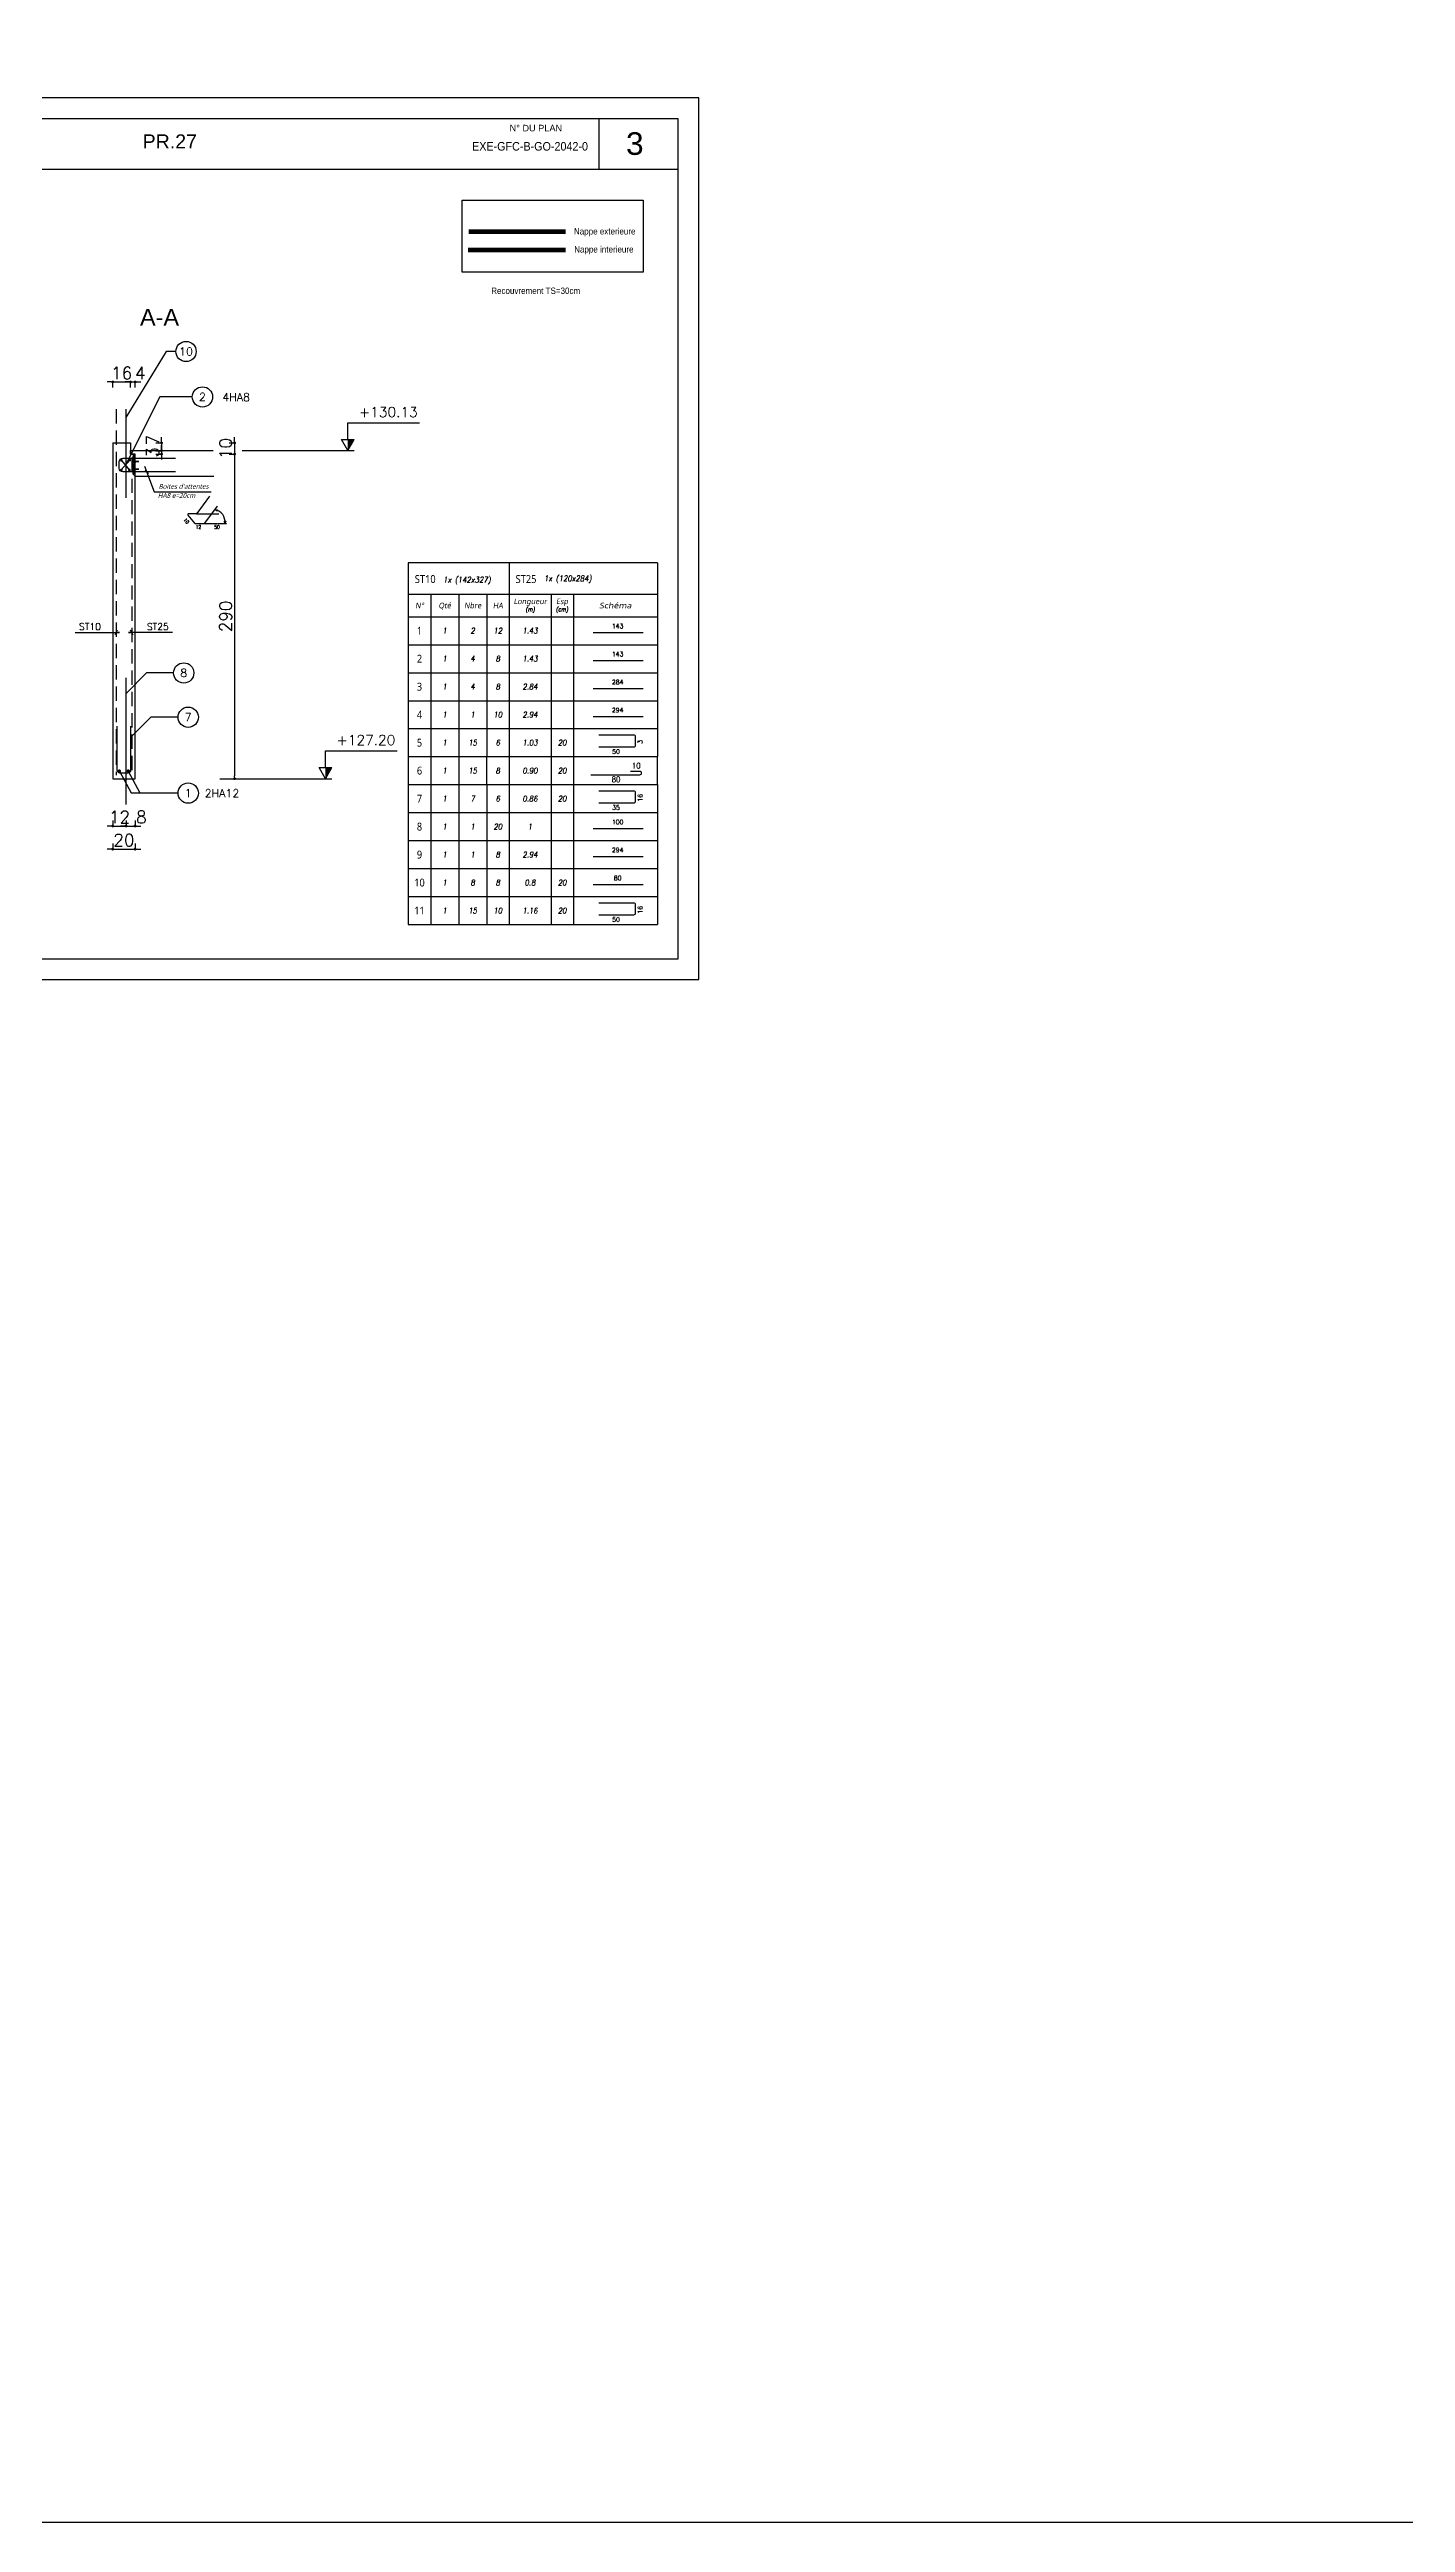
# Model space of a CAD drawing. Header units: millimetres. Extents: x -21776 to 63757, y -7870 to 8483.
# Drawn here: x 12150 to 13361, y -6687 to -4478 of the extents above; entities that cross this region are included whole.
import ezdxf
from ezdxf.enums import TextEntityAlignment as Align

# ---------------------------------------------------------------- set-up
doc = ezdxf.new("R2010")
doc.units = ezdxf.units.MM
doc.header["$PDMODE"] = 34
for name, pattern in [('CACHE', [9.525, 6.35, -3.175]), ('CACHEX2', [19.05, 12.7, -6.35]), ('HIDDEN2', [0.1875, 0.125, -0.0625])]:
    doc.linetypes.add(name, pattern=pattern)
for name, color, linetype in [('COTATION', 1, 'Continuous'), ('GO-CARTOUCHE', 7, 'Continuous'), ('GO-COTATION', 1, 'Continuous'), ('GO-FER-HA', 140, 'Continuous'), ('GO-TEXTE', 9, 'Continuous'), ('GO-TEXTE-ACIER', 3, 'Continuous'), ('GO-TEXTE-FER', 3, 'Continuous'), ('K_ENT_M_Building_PR.28', 7, 'Continuous'), ('préfa v', 2, 'Continuous'), ('STR_ACIER_BAS', 6, 'Continuous'), ('STR_TS', 22, 'Continuous'), ('STR_TXT', 102, 'Continuous'), ('STR_VOI-POT', 6, 'Continuous'), ('TEXTE-ACIER', 3, 'Continuous')]:
    doc.layers.add(name, color=color, linetype=linetype)
doc.styles.add('FIN', font='romans.shx')
doc.styles.add('GrDimensions', font='simplex.shx')
doc.styles.add('Lucida', font='')
doc.styles.get("Standard").update_dxf_attribs({"font": 'romans.shx'})
doc.styles.add('Tableau', font='romans.shx', dxfattribs={"width": 0.9, "oblique": 10})
doc.styles.add('Tableau2', font='trebuc.TTF', dxfattribs={"width": 0.9, "oblique": 10})
doc.styles.add('TEXTE', font='romans.shx')
doc.styles.add('TEXTEBA', font='ARIAL.TTF')
doc.styles.get('Lucida').set_extended_font_data('Lucida Sans', italic=True)
doc.dimstyles.new('COUPE-20', dxfattribs={"dimscale": 0.5, "dimtxt": 22, "dimasz": 5, "dimexe": 0.05, "dimexo": 0, "dimgap": 5, "dimtad": 1, "dimdsep": 46, "dimtxsty": 'Standard', "dimblk1": 'DOT', "dimblk2": 'DOT', "dimsah": 1, "dimcen": 0, "dimdle": 150, "dimclrd": 1, "dimclre": 1, "dimclrt": 7, "dimadec": 0, "dimazin": 0, "dimtfac": 1, "dimtix": 1, "dimtmove": 2, "dimatfit": 3, "dimldrblk": 'DOT', "dimfxl": 0, "dimtvp": 1, "dimtolj": 1, "dimtzin": 0, "dimarcsym": 0})

# ---------------------------------------------------------------- blocks, each defined once
blk = doc.blocks.new('_DOT')
at = {"color": 0, "linetype": 'ByBlock'}
blk.add_line((-0.5, 0), (-1, 0), dxfattribs=at)
at = {"color": 0, "linetype": 'ByBlock', "const_width": 0.5}
blk.add_lwpolyline([(-0.25, 0, 1), (0.25, 0, 1)], format="xyb", close=True, dxfattribs=at)
blk = doc.blocks.new('*D1522')
at = {"layer": 'DEFPOINTS', "color": 0}
for p in [(12206.2, -5129.7), (12226.2, -5129.7), (12226.2, -5192.6)]:
    blk.add_point(p, dxfattribs=at)
at = {"layer": 'STR_VOI-POT', "color": 1, "lineweight": -2}
for p, q in [((12206.2, -5187.6), (12206.2, -5192.6)), ((12226.2, -5187.6), (12226.2, -5192.6)), ((12203.7, -5192.6), (12201.2, -5192.6)), ((12206.2, -5192.6), (12226.2, -5192.6)), ((12228.7, -5192.6), (12231.2, -5192.6))]:
    blk.add_line(p, q, dxfattribs=at)
at = {"layer": 'STR_VOI-POT', "color": 1, "lineweight": -2, "xscale": 2.5, "yscale": 2.5, "zscale": 2.5}
blk.add_blockref('_DOT', (12206.2, -5192.6), dxfattribs=at)
at = {"layer": 'STR_VOI-POT', "color": 1, "lineweight": -2, "xscale": 2.5, "yscale": 2.5, "zscale": 2.5, "rotation": 180}
blk.add_blockref('_DOT', (12226.2, -5192.6), dxfattribs=at)
at = {"layer": 'STR_VOI-POT', "color": 7, "insert": (12216.2, -5184.6), "char_height": 11, "attachment_point": 5}
blk.add_mtext('\\A1;20', dxfattribs=at)
blk = doc.blocks.new('*D1523')
at = {"layer": 'DEFPOINTS', "color": 0}
for p in [(12222.2, -4775.3), (12206.2, -4829.7), (12222.2, -4829.7)]:
    blk.add_point(p, dxfattribs=at)
at = {"layer": 'STR_VOI-POT', "color": 1, "lineweight": -2}
for p, q in [((12203.7, -4775.3), (12201.2, -4775.3)), ((12206.2, -4780.3), (12206.2, -4775.3)), ((12206.2, -4775.3), (12222.2, -4775.3)), ((12222.2, -4780.3), (12222.2, -4775.3)), ((12224.7, -4775.3), (12227.2, -4775.3))]:
    blk.add_line(p, q, dxfattribs=at)
at = {"layer": 'STR_VOI-POT', "color": 1, "lineweight": -2, "xscale": 2.5, "yscale": 2.5, "zscale": 2.5}
blk.add_blockref('_DOT', (12206.2, -4775.3), dxfattribs=at)
at = {"layer": 'STR_VOI-POT', "color": 1, "lineweight": -2, "xscale": 2.5, "yscale": 2.5, "zscale": 2.5, "rotation": 180}
blk.add_blockref('_DOT', (12222.2, -4775.3), dxfattribs=at)
at = {"layer": 'STR_VOI-POT', "color": 7, "insert": (12214.2, -4767.3), "char_height": 11, "attachment_point": 5}
blk.add_mtext('\\A1;16', dxfattribs=at)
blk = doc.blocks.new('*D1524')
at = {"layer": 'DEFPOINTS', "color": 0}
for p in [(12222.2, -4829.7), (12226.2, -4839.7), (12315.1, -4839.7)]:
    blk.add_point(p, dxfattribs=at)
at = {"layer": 'STR_VOI-POT', "color": 1, "lineweight": -2}
for p, q in [((12310.1, -4829.7), (12315.2, -4829.7)), ((12315.1, -4827.2), (12315.1, -4824.7)), ((12315.1, -4829.7), (12315.1, -4839.7)), ((12310.1, -4839.7), (12315.2, -4839.7)), ((12315.1, -4842.2), (12315.1, -4844.7))]:
    blk.add_line(p, q, dxfattribs=at)
at = {"layer": 'STR_VOI-POT', "color": 1, "lineweight": -2, "xscale": 2.5, "yscale": 2.5, "zscale": 2.5}
for p, rotation in [((12315.1, -4829.7), 270), ((12315.1, -4839.7), 90)]:
    blk.add_blockref('_DOT', p, dxfattribs=dict(at, rotation=rotation))
at = {"layer": 'STR_VOI-POT', "color": 7, "insert": (12307.1, -4834.7), "char_height": 11, "attachment_point": 5, "rotation": 90}
blk.add_mtext('\\A1;10', dxfattribs=at)
blk = doc.blocks.new('*D1525')
at = {"layer": 'DEFPOINTS', "color": 0}
for p in [(12226.2, -4775.3), (12222.2, -4829.7), (12226.2, -4839.7)]:
    blk.add_point(p, dxfattribs=at)
at = {"layer": 'STR_VOI-POT', "color": 1, "lineweight": -2}
for p, q in [((12219.7, -4775.3), (12217.2, -4775.3)), ((12222.2, -4780.3), (12222.2, -4775.3)), ((12222.2, -4775.3), (12226.2, -4775.3)), ((12226.2, -4780.3), (12226.2, -4775.3)), ((12228.7, -4775.3), (12231.2, -4775.3))]:
    blk.add_line(p, q, dxfattribs=at)
at = {"layer": 'STR_VOI-POT', "color": 1, "lineweight": -2, "xscale": 2.5, "yscale": 2.5, "zscale": 2.5}
blk.add_blockref('_DOT', (12222.2, -4775.3), dxfattribs=at)
at = {"layer": 'STR_VOI-POT', "color": 1, "lineweight": -2, "xscale": 2.5, "yscale": 2.5, "zscale": 2.5, "rotation": 180}
blk.add_blockref('_DOT', (12226.2, -4775.3), dxfattribs=at)
at = {"layer": 'STR_VOI-POT', "color": 7, "insert": (12230.8, -4767.3), "char_height": 11, "attachment_point": 5}
blk.add_mtext('\\A1;4', dxfattribs=at)
blk = doc.blocks.new('*D1526')
at = {"layer": 'DEFPOINTS', "color": 0}
for p in [(12206.2, -5129.7), (12218.2, -5152.7), (12218.2, -5172)]:
    blk.add_point(p, dxfattribs=at)
at = {"layer": 'STR_VOI-POT', "color": 1, "lineweight": -2}
for p, q in [((12206.2, -5167), (12206.2, -5172.1)), ((12218.2, -5167), (12218.2, -5172.1)), ((12203.7, -5172), (12201.2, -5172)), ((12206.2, -5172), (12218.2, -5172)), ((12220.7, -5172), (12223.2, -5172))]:
    blk.add_line(p, q, dxfattribs=at)
at = {"layer": 'STR_VOI-POT', "color": 1, "lineweight": -2, "xscale": 2.5, "yscale": 2.5, "zscale": 2.5}
blk.add_blockref('_DOT', (12206.2, -5172), dxfattribs=at)
at = {"layer": 'STR_VOI-POT', "color": 1, "lineweight": -2, "xscale": 2.5, "yscale": 2.5, "zscale": 2.5, "rotation": 180}
blk.add_blockref('_DOT', (12218.2, -5172), dxfattribs=at)
at = {"layer": 'STR_VOI-POT', "color": 7, "insert": (12212.2, -5164), "char_height": 11, "attachment_point": 5}
blk.add_mtext('\\A1;12', dxfattribs=at)
blk = doc.blocks.new('*D1527')
at = {"layer": 'DEFPOINTS', "color": 0}
for p in [(12226.2, -5129.7), (12218.2, -5152.7), (12226.2, -5172)]:
    blk.add_point(p, dxfattribs=at)
at = {"layer": 'STR_VOI-POT', "color": 1, "lineweight": -2}
for p, q in [((12218.2, -5167), (12218.2, -5172.1)), ((12226.2, -5167), (12226.2, -5172.1)), ((12215.7, -5172), (12213.2, -5172)), ((12218.2, -5172), (12226.2, -5172)), ((12228.7, -5172), (12231.2, -5172))]:
    blk.add_line(p, q, dxfattribs=at)
at = {"layer": 'STR_VOI-POT', "color": 1, "lineweight": -2, "xscale": 2.5, "yscale": 2.5, "zscale": 2.5}
blk.add_blockref('_DOT', (12218.2, -5172), dxfattribs=at)
at = {"layer": 'STR_VOI-POT', "color": 1, "lineweight": -2, "xscale": 2.5, "yscale": 2.5, "zscale": 2.5, "rotation": 180}
blk.add_blockref('_DOT', (12226.2, -5172), dxfattribs=at)
at = {"layer": 'STR_VOI-POT', "color": 7, "insert": (12231.8, -5164), "char_height": 11, "attachment_point": 5}
blk.add_mtext('\\A1;8', dxfattribs=at)
blk = doc.blocks.new('*D1531')
at = {"layer": 'DEFPOINTS', "color": 0}
for p in [(12226.2, -4839.7), (12226.2, -5129.7), (12315.1, -5129.7)]:
    blk.add_point(p, dxfattribs=at)
at = {"layer": 'STR_VOI-POT', "color": 1, "lineweight": -2}
for p, q in [((12310.1, -4839.7), (12315.2, -4839.7)), ((12315.1, -4842.2), (12315.1, -5127.2)), ((12310.1, -5129.7), (12315.2, -5129.7))]:
    blk.add_line(p, q, dxfattribs=at)
at = {"layer": 'STR_VOI-POT', "color": 1, "lineweight": -2, "xscale": 2.5, "yscale": 2.5, "zscale": 2.5}
for p, rotation in [((12315.1, -4839.7), 90), ((12315.1, -5129.7), 270)]:
    blk.add_blockref('_DOT', p, dxfattribs=dict(at, rotation=rotation))
at = {"layer": 'STR_VOI-POT', "color": 7, "insert": (12307.1, -4984.7), "char_height": 11, "attachment_point": 5, "rotation": 90}
blk.add_mtext('\\A1;290', dxfattribs=at)
blk = doc.blocks.new('staboxdetail')
at = {"layer": 'GO-TEXTE-FER'}
blk.add_lwpolyline([(-8.6, 15.6), (-19.8, 0.3, -0.238859), (-20.4, 0), (-27.2, 0, 0.630281), (-27.8, -1.3), (-22, -8.5, 0.226783), (-21.3, -8.8), (-13.3, -8.8, 0.238859), (-12.7, -8.5), (-1.5, 6.8)], format="xyb", dxfattribs=at)
at = {"layer": 'GO-TEXTE-FER', "color": 1, "flags": 128}
for points in [[(-3.6, 3.7), (-1.3, 3.6), (-1.7, 2.3), (-3.6, 3.7)], [(5.3, -8.9), (4.8, -6.6), (6.2, -6.6), (5.3, -8.9)]]:
    blk.add_lwpolyline(points, dxfattribs=at)
at = {"layer": 'GO-TEXTE-FER', "color": 1}
blk.add_arc((-6, -7.4), 11.4, 352.851, 78.092, dxfattribs=at)
at = {"layer": 'TEXTE-ACIER', "color": 1, "linetype": 'HIDDEN2', "ltscale": 0.025}
for p, q in [((-20, 0), (0, 0)), ((-12.9, -8.8), (7.1, -8.8))]:
    blk.add_line(p, q, dxfattribs=at)
at = {"layer": 'GO-TEXTE-FER', "color": 1, "style": 'TEXTE', "width": 0.9}
blk.add_text('10', height=3.15, rotation=309.8185, dxfattribs=at).set_placement((-31.9, -5.6))
for s, p in [('12', (-20.8, -13.5)), ('50', (-4.2, -13.5))]:
    blk.add_text(s, height=3.15, dxfattribs=at).set_placement(p)
blk = doc.blocks.new('Désignation')
at = {"layer": 'GO-TEXTE-FER'}
for p, q in [((0, 0.8), (8.9, 0.8)), ((0, 0.8), (0, 0)), ((0, 0), (8.9, 0)), ((0.8, 0.8), (0.8, 0)), ((1.8, 0.8), (1.8, 0)), ((2.8, 0.8), (2.8, 0)), ((3.6, 0.8), (3.6, 0)), ((5.1, 0.8), (5.1, 0)), ((5.9, 0.8), (5.9, 0)), ((8.9, 0.8), (8.9, 0))]:
    blk.add_line(p, q, dxfattribs=at)
at = {"layer": 'GO-TEXTE-FER', "style": 'Tableau2', "oblique": 10}
for s, p in [('N°', (0.4, 0.4)), ('Qté', (1.3, 0.4)), ('Nbre', (2.3, 0.4)), ('HA', (3.2, 0.4)), ('Longueur', (4.356, 0.55)), ('Esp', (5.494, 0.55))]:
    blk.add_text(s, height=0.2, dxfattribs=at).set_placement(p, align=Align.MIDDLE_CENTER)
at = {"layer": 'GO-TEXTE-FER', "color": 7, "style": 'Tableau', "oblique": 10, "width": 0.9}
for s, p in [('(m)', (4.356, 0.265)), ('(cm)', (5.494, 0.265))]:
    blk.add_text(s, height=0.15, dxfattribs=at).set_placement(p, align=Align.MIDDLE_CENTER)
at = {"layer": 'GO-TEXTE-FER', "style": 'Tableau2', "oblique": 10, "width": 1.2}
blk.add_text('Schéma', height=0.2, dxfattribs=at).set_placement((7.4, 0.4), align=Align.MIDDLE_CENTER)
blk = doc.blocks.new('Barre libre')
at = {"layer": 'GO-TEXTE-FER'}
for p, q in [((0, 0), (0, -1)), ((0, 0), (8.9, 0)), ((0.8, 0), (0.8, -1)), ((1.8, 0), (1.8, -1)), ((2.8, 0), (2.8, -1)), ((3.6, 0), (3.6, -1)), ((5.1, 0), (5.1, -1)), ((5.9, 0), (5.9, -1)), ((8.9, 0), (8.9, -1)), ((0, -1), (8.9, -1))]:
    blk.add_line(p, q, dxfattribs=at)
at = {"layer": 'GO-TEXTE-FER', "color": 1}
blk.add_line((6.603, -0.563), (8.394, -0.563), dxfattribs=at)
at = {"layer": 'GO-TEXTE-FER', "style": 'Tableau2', "width": 0.9}
blk.add_attdef('NUMERO', text='', height=0.28, dxfattribs=at).set_placement((0.4, -0.5), align=Align.MIDDLE_CENTER)
at = {"layer": 'GO-TEXTE-FER', "style": 'Tableau', "oblique": 10, "width": 0.9}
for tag, p in [('QUANTITE', (1.3, -0.5)), ('NOMBRE', (2.3, -0.5)), ('NUANCE', (3.2, -0.5)), ('LONGUEUR', (4.35, -0.5)), ('ESPACEMENTS', (5.5, -0.5))]:
    blk.add_attdef(tag, text='', height=0.2, dxfattribs=at).set_placement(p, align=Align.MIDDLE_CENTER)
at = {"layer": 'GO-TEXTE-FER', "color": 1, "style": 'Tableau'}
blk.add_attdef('Longueur', text='', height=0.16, dxfattribs=at).set_placement((7.481, -0.336), align=Align.MIDDLE_CENTER)
blk = doc.blocks.new('U')
at = {"layer": 'GO-TEXTE-FER'}
for p, q in [((0, 0), (0, -1)), ((0, 0), (8.9, 0)), ((0.8, 0), (0.8, -1)), ((1.8, 0), (1.8, -1)), ((2.8, 0), (2.8, -1)), ((3.6, 0), (3.6, -1)), ((5.1, 0), (5.1, -1)), ((5.9, 0), (5.9, -1)), ((8.9, 0), (8.9, -1)), ((0, -1), (8.9, -1))]:
    blk.add_line(p, q, dxfattribs=at)
at = {"layer": 'GO-TEXTE-FER', "color": 1}
blk.add_lwpolyline([(6.803, -0.65), (8.063, -0.65, 0.414214), (8.123, -0.59), (8.123, -0.29, 0.414214), (8.063, -0.23), (6.803, -0.23)], format="xyb", dxfattribs=at)
at = {"layer": 'GO-TEXTE-FER', "style": 'Tableau2', "width": 0.9}
blk.add_attdef('NUMERO', text='', height=0.28, dxfattribs=at).set_placement((0.4, -0.5), align=Align.MIDDLE_CENTER)
at = {"layer": 'GO-TEXTE-FER', "style": 'Tableau', "oblique": 10, "width": 0.9}
for tag, p in [('QUANTITE', (1.3, -0.5)), ('NOMBRE', (2.3, -0.5)), ('NUANCE', (3.2, -0.5)), ('LONGUEUR', (4.35, -0.5)), ('ESPACEMENTS', (5.5, -0.5))]:
    blk.add_attdef(tag, text='', height=0.2, dxfattribs=at).set_placement(p, align=Align.MIDDLE_CENTER)
at = {"layer": 'GO-TEXTE-FER', "color": 1, "style": 'Tableau'}
blk.add_attdef('Longueur', text='', height=0.16, dxfattribs=at).set_placement((7.422, -0.819), align=Align.MIDDLE_CENTER)
blk.add_attdef('Largeur', text='', height=0.16, rotation=90, dxfattribs=at).set_placement((8.284, -0.472), align=Align.MIDDLE_CENTER)
blk = doc.blocks.new('Spécial')
at = {"layer": 'GO-TEXTE-FER'}
for p, q in [((0, 0), (0, -1)), ((0, 0), (8.9, 0)), ((0.8, 0), (0.8, -1)), ((1.8, 0), (1.8, -1)), ((2.8, 0), (2.8, -1)), ((3.6, 0), (3.6, -1)), ((5.1, 0), (5.1, -1)), ((5.9, 0), (5.9, -1)), ((8.9, 0), (8.9, -1)), ((0, -1), (8.9, -1))]:
    blk.add_line(p, q, dxfattribs=at)
at = {"layer": 'GO-TEXTE-FER', "style": 'Tableau2', "width": 0.9}
blk.add_attdef('NUMERO', text='', height=0.28, dxfattribs=at).set_placement((0.4, -0.5), align=Align.MIDDLE_CENTER)
at = {"layer": 'GO-TEXTE-FER', "style": 'Tableau', "oblique": 10, "width": 0.9}
for tag, p in [('QUANTITE', (1.3, -0.5)), ('NOMBRE', (2.3, -0.5)), ('NUANCE', (3.2, -0.5)), ('LONGUEUR', (4.35, -0.5)), ('ESPACEMENTS', (5.5, -0.5))]:
    blk.add_attdef(tag, text='', height=0.2, dxfattribs=at).set_placement(p, align=Align.MIDDLE_CENTER)
blk = doc.blocks.new('*D1536')
at = {"layer": 'COTATION', "color": 1, "lineweight": -2}
for p, q in [((12244.8, -4829.7), (12249.8, -4829.7)), ((12244.8, -4836.7), (12249.8, -4836.7)), ((12249.8, -4827.2), (12249.8, -4824.7)), ((12249.8, -4829.7), (12249.8, -4836.7)), ((12249.8, -4839.2), (12249.8, -4841.7))]:
    blk.add_line(p, q, dxfattribs=at)
at = {"layer": 'DEFPOINTS', "color": 0}
for p in [(12222.2, -4829.7), (12222.2, -4836.7), (12249.8, -4836.7)]:
    blk.add_point(p, dxfattribs=at)
at = {"layer": 'COTATION', "color": 1, "lineweight": -2, "xscale": 2.5, "yscale": 2.5, "zscale": 2.5}
for p, rotation in [((12249.8, -4829.7), 270), ((12249.8, -4836.7), 90)]:
    blk.add_blockref('_DOT', p, dxfattribs=dict(at, rotation=rotation))
at = {"layer": 'COTATION', "color": 7, "insert": (12241.8, -4827.4), "char_height": 11, "attachment_point": 5, "rotation": 90}
blk.add_mtext('\\A1;7', dxfattribs=at)
blk = doc.blocks.new('*D1537')
at = {"layer": 'COTATION', "color": 1, "lineweight": -2}
for p, q in [((12244.8, -4836.7), (12249.8, -4836.7)), ((12249.8, -4834.2), (12249.8, -4831.7)), ((12249.8, -4836.7), (12249.8, -4839.7)), ((12244.8, -4839.7), (12249.8, -4839.7)), ((12249.8, -4842.2), (12249.8, -4844.7))]:
    blk.add_line(p, q, dxfattribs=at)
at = {"layer": 'DEFPOINTS', "color": 0}
for p in [(12222.2, -4836.7), (12226.2, -4839.7), (12249.8, -4839.7)]:
    blk.add_point(p, dxfattribs=at)
at = {"layer": 'COTATION', "color": 1, "lineweight": -2, "xscale": 2.5, "yscale": 2.5, "zscale": 2.5}
for p, rotation in [((12249.8, -4836.7), 270), ((12249.8, -4839.7), 90)]:
    blk.add_blockref('_DOT', p, dxfattribs=dict(at, rotation=rotation))
at = {"layer": 'COTATION', "color": 7, "insert": (12241.8, -4838.2), "char_height": 11, "attachment_point": 5, "rotation": 90}
blk.add_mtext('\\A1;3', dxfattribs=at)
blk = doc.blocks.new('World Level Arrow 5_i')
at = {"color": 7, "linetype": 'Continuous', "lineweight": -3, "extrusion": (0, -1.22461e-16, -1)}
for p, q in [((0, 9.43), (0, -0.57)), ((-1, 0.57), (-1, -0.57)), ((0, 0), (-1, 0.57)), ((0, 0), (-1, -0.57))]:
    blk.add_line(p, q, dxfattribs=at)
blk.add_solid([(1, -0.57), (0, 0), (1, 0)], dxfattribs=at)

msp = doc.modelspace()

# ---------------------------------------------------------------- hatches: boundary and pattern name
at = {"layer": 'GO-FER-HA'}
h = msp.add_hatch(dxfattribs=at)
h.set_pattern_fill('ANSI31', color=9, scale=6.075, angle=-450, style=0)
h.set_pattern_definition([(135, (408120.9286, -59842.3196), (-0.536959212, -0.536959212), [])])
h.paths.add_polyline_path([(12226.19067, -4841.10882), (12224.16567, -4843.13382), (12224.16567, -4844.75966), (12226.19067, -4844.75966)])
h.paths.add_polyline_path([(12226.19067, -4844.75966), (12224.16567, -4844.75966), (12224.16567, -4847.91257), (12226.19067, -4847.7124)])
h.paths.add_polyline_path([(12226.19067, -4848.24643), (12224.16567, -4847.92956), (12224.16567, -4857.69197), (12226.19067, -4857.48231)])
h.paths.add_polyline_path([(12224.62805, -4857.77119), (12226.19067, -4859.33382), (12226.19067, -4857.91044)])

# ---------------------------------------------------------------- linework, layer by layer
msp.add_lwpolyline([(12518.44058, -4613.01413), (12679.98432, -4613.01413), (12679.98432, -4677.29951), (12518.44058, -4677.29951)], close=True)
at = {"layer": 'COTATION'}
for p, q in [((12221.44596, -4845.10783), (12213.88978, -4853.89942)), ((12214.03081, -4845.33327), (12221.10764, -4854.01214))]:
    msp.add_line(p, q, dxfattribs=at)
for points in [[(12277.27845, -4788.66641), (12248.1696, -4788.66641), (12217.66787, -4849.50363)], [(12172.76109, -4999.1197), (12212.19067, -4999.1197), (12209.19067, -4999.1197), (12210.31199, -4996.99838), (12208.06935, -5001.24102)], [(12259.62026, -4999.1197), (12220.19067, -4999.1197), (12223.19067, -4999.1197), (12222.06935, -4996.99838), (12224.31199, -5001.24102)], [(12212.13213, -5122.82133), (12222.57622, -5142.37331), (12256.59331, -5142.37331)], [(12220.08184, -5122.82133), (12230.52593, -5142.37331), (12264.54303, -5142.37331)]]:
    msp.add_lwpolyline(points, dxfattribs=at)
at = {"layer": 'GO-CARTOUCHE', "color": 2, "ltscale": 3}
msp.add_line((12235.08344, -4854.21884), (12238.11856, -4856.96096), dxfattribs=at)
at = {"layer": 'GO-CARTOUCHE', "color": 3}
for p, q in [((12470.26884, -4936.81128), (12470.26884, -4964.98629)), ((12560.32066, -4936.81128), (12560.32066, -4964.98629)), ((12560.32066, -4936.81128), (12560.32066, -4964.98629)), ((12692.76884, -4936.81128), (12692.76884, -4964.98629))]:
    msp.add_line(p, q, dxfattribs=at)
at = {"layer": 'GO-CARTOUCHE', "linetype": 'Continuous'}
for points in [[(12729.8676, -5309.04286), (12729.8676, -4521.54286), (11616.23124, -4521.54286), (11616.23124, -5309.04286)], [(12711.30885, -5290.48411), (12711.30885, -4540.10161), (11634.78999, -4540.10161), (11634.78999, -5290.48411)]]:
    msp.add_lwpolyline(points, close=True, dxfattribs=at)
at = {"layer": 'GO-CARTOUCHE', "color": 2, "ltscale": 3}
msp.add_lwpolyline([(12234.6357, -4850.38336), (12243.30805, -4873.35846), (12294.13251, -4873.35846)], dxfattribs=at)
at = {"layer": 'GO-CARTOUCHE', "color": 3}
for points in [[(12560.32066, -4936.81128), (12470.26884, -4936.81128)], [(12692.76884, -4936.81128), (12560.32066, -4936.81128)]]:
    msp.add_lwpolyline(points, dxfattribs=at)
at = {"layer": 'GO-COTATION'}
for points in [[(12262.65722, -4748.07902), (12253.94842, -4748.07902), (12217.91792, -4807.06131)], [(12260.5861, -5035.23767), (12236.38988, -5035.23767), (12218.19067, -5053.43688)], [(12264.5861, -5074.79829), (12240.38988, -5074.79829), (12222.19067, -5092.9975)]]:
    msp.add_lwpolyline(points, dxfattribs=at)
msp.add_lwpolyline([(12633.39446, -5126.14052), (12677.20554, -5126.14052, 0.4142135624), (12678.70554, -5124.64052), (12678.70554, -5124.64052, 0.4142135624), (12677.20554, -5123.14052), (12668.70554, -5123.14052)], format="xyb", dxfattribs=at)
at = {"layer": 'GO-FER-HA', "color": 1}
msp.add_line((12226.19067, -4854.14603), (12226.19067, -4843.47702), dxfattribs=at)
msp.add_lwpolyline([(12262.19868, -4855.5899), (12226.76118, -4855.5899), (12215.12323, -4855.5899, -0.4142135624), (12212.08573, -4852.5524), (12212.08573, -4846.4774, -0.4142135624), (12215.12323, -4843.4399), (12262.19868, -4843.4399)], format="xyb", dxfattribs=at)
at = {"layer": 'GO-FER-HA', "color": 6, "linetype": 'Continuous', "const_width": 1.2}
for points in [[(12213.88978, -4853.29942, 1), (12213.88978, -4854.49942, 1)], [(12214.03081, -4844.73327, 1), (12214.03081, -4845.93327, 1)], [(12221.10764, -4853.41214, 1), (12221.10764, -4854.61214, 1)], [(12221.44596, -4844.50783, 1), (12221.44596, -4845.70783, 1)]]:
    msp.add_lwpolyline(points, format="xyb", close=True, dxfattribs=at)
at = {"layer": 'GO-FER-HA', "color": 1}
msp.add_lwpolyline([(12226.19067, -4854.09131), (12223.96832, -4853.89327), (12229.65822, -4853.30416), (12226.19067, -4853.30416), (12226.19067, -4847.12618), (12224.09913, -4846.7989), (12229.39662, -4846.27525), (12226.19067, -4846.27525)], dxfattribs=at)
msp.add_lwpolyline([(12224.16567, -4857.30882), (12226.19067, -4859.33382), (12226.19067, -4839.98857), (12224.16567, -4842.01357)], close=True, dxfattribs=at)
at = {"layer": 'GO-TEXTE', "color": 7}
for points in [[(12640.56473, -4540.10161), (12640.56473, -4585.54823)], [(12711.30885, -4585.54823), (11634.78999, -4585.54823)]]:
    msp.add_lwpolyline(points, dxfattribs=at)
at = {"layer": 'GO-TEXTE-ACIER'}
for centre in [(12271.71398, -4748.07902), (12286.33521, -4788.66641), (12269.64286, -5035.23767), (12273.64286, -5074.79829), (12273.64286, -5142.52462)]:
    msp.add_circle(centre, 9.05676, dxfattribs=at)
at = {"layer": 'K_ENT_M_Building_PR.28', "color": 120, "linetype": 'Continuous', "lineweight": -3}
for p, q in [((12416.19606, -4826.66119), (12416.19606, -4811.66119)), ((12416.19606, -4811.66119), (12421.19606, -4811.66119)), ((12416.19606, -4826.66119), (12416.19606, -4811.66119)), ((12416.19606, -4811.66119), (12421.19606, -4811.66119)), ((12421.19606, -4811.66119), (12480.19606, -4811.66119)), ((12421.19606, -4811.66119), (12480.19606, -4811.66119)), ((12396.19348, -5119.66219), (12396.19348, -5104.66219)), ((12396.19348, -5104.66219), (12401.19348, -5104.66219)), ((12396.19348, -5119.66219), (12396.19348, -5104.66219)), ((12396.19348, -5104.66219), (12401.19348, -5104.66219)), ((12401.19348, -5104.66219), (12460.19348, -5104.66219)), ((12401.19348, -5104.66219), (12460.19348, -5104.66219))]:
    msp.add_line(p, q, dxfattribs=at)
at = {"layer": 'préfa v'}
for points in [[(12206.19067, -4829.66119), (12206.19067, -5129.66219), (12226.19067, -5129.66219), (12226.19067, -4839.66119)], [(12206.19067, -4829.66119), (12222.19067, -4829.66119), (12222.19067, -4839.66119), (12226.19067, -4839.66119)], [(12296.67548, -4859.66119), (12226.19067, -4859.66119), (12226.19067, -4839.66119), (12222.19067, -4839.66119), (12222.19067, -4836.66119), (12296.08037, -4836.66119)]]:
    msp.add_lwpolyline(points, dxfattribs=at)
at = {"layer": 'STR_TS', "linetype": 'CACHE', "ltscale": 2, "const_width": 4}
msp.add_lwpolyline([(12610.79439, -4641.00853), (12524.2365, -4641.00853)], dxfattribs=at)
at = {"layer": 'STR_TS', "const_width": 4}
msp.add_lwpolyline([(12610.79439, -4657.46349), (12523.67503, -4657.46349)], dxfattribs=at)
at = {"layer": 'STR_VOI-POT'}
msp.add_lwpolyline([(-14626.05801, -2360.94219), (63756.79188, -2360.94219), (63756.79188, -6687.41341), (-14626.05801, -6687.41341)], close=True, dxfattribs=at)
at = {"layer": 'STR_VOI-POT', "color": 1, "linetype": 'CACHEX2'}
for points in [[(12209.19067, -4799.66119), (12209.19067, -5126.66219)], [(12223.19067, -4842.66119), (12223.19067, -5126.66219)]]:
    msp.add_lwpolyline(points, dxfattribs=at)
at = {"layer": 'STR_VOI-POT'}
for points in [[(12217.91792, -4799.66119), (12217.91792, -4878.66119)], [(12218.19067, -5152.66219), (12218.19067, -5039.66219)]]:
    msp.add_lwpolyline(points, dxfattribs=at)
msp.add_lwpolyline([(12222.19067, -5082.66219), (12222.19067, -5122.16219, -0.4142135624), (12219.69067, -5124.66219), (12212.69067, -5124.66219, -0.4142135624), (12210.19067, -5122.16219), (12210.19067, -5082.66219)], format="xyb", dxfattribs=at)
at = {"layer": 'STR_VOI-POT', "const_width": 1.44}
for points in [[(12212.85213, -5122.82133, -1), (12211.41213, -5122.82133, -1)], [(12220.84739, -5122.76113, -1), (12219.40739, -5122.76113, -1)]]:
    msp.add_lwpolyline(points, format="xyb", close=True, dxfattribs=at)

# ---------------------------------------------------------------- block references
at = {"layer": 'GO-FER-HA', "xscale": 25, "yscale": 25, "zscale": 25}
msp.add_blockref('Désignation', (12470.26884, -4984.98629), dxfattribs=at)
at = {"layer": 'GO-TEXTE-FER'}
for name, p, xscale, yscale, zscale, values in [('Barre libre', (12470.26884, -4984.98629), 25, 25, 25, {'NUMERO': '1', 'QUANTITE': '1', 'NOMBRE': '2', 'NUANCE': '12', 'Longueur': '143', 'LONGUEUR': '1.43'}), ('Barre libre', (12470.26884, -5009.98629), 25, 25, 25, {'NUMERO': '2', 'QUANTITE': '1', 'NOMBRE': '4', 'NUANCE': '8', 'Longueur': '143', 'LONGUEUR': '1.43'}), ('Barre libre', (12470.26884, -5034.98629), 25, 25, 25, {'NUMERO': '3', 'QUANTITE': '1', 'NOMBRE': '4', 'NUANCE': '8', 'Longueur': '284', 'LONGUEUR': '2.84'}), ('Barre libre', (12470.26884, -5059.98629), 25, 25, 25, {'NUMERO': '4', 'QUANTITE': '1', 'NOMBRE': '1', 'NUANCE': '10', 'Longueur': '294', 'LONGUEUR': '2.94'}), ('U', (12470.26884, -5084.98629), 25, 25, 25, {'NUMERO': '5', 'QUANTITE': '1', 'NOMBRE': '15', 'NUANCE': '6', 'Longueur': '50', 'Largeur': '3', 'LONGUEUR': '1.03', 'ESPACEMENTS': '20'}), ('Spécial', (12470.26884, -5109.98629), 24.99585865563859, 24.99585865563859, 24.9958586556, {'NUMERO': '6', 'QUANTITE': '1', 'NOMBRE': '15', 'NUANCE': '8', 'LONGUEUR': '0.90', 'ESPACEMENTS': '20'}), ('U', (12470.26884, -5134.98215), 25, 25, 25, {'NUMERO': '7', 'QUANTITE': '1', 'NOMBRE': '7', 'NUANCE': '6', 'Longueur': '35', 'Largeur': '16', 'LONGUEUR': '0.86', 'ESPACEMENTS': '20'}), ('Barre libre', (12470.26884, -5159.98215), 25, 25, 25, {'NUMERO': '8', 'QUANTITE': '1', 'NOMBRE': '1', 'NUANCE': '20', 'Longueur': '100', 'LONGUEUR': '1'}), ('Barre libre', (12470.26884, -5184.98215), 25, 25, 25, {'NUMERO': '9', 'QUANTITE': '1', 'NOMBRE': '1', 'NUANCE': '8', 'Longueur': '294', 'LONGUEUR': '2.94'}), ('Barre libre', (12470.26884, -5209.98215), 25, 25, 25, {'NUMERO': '10', 'QUANTITE': '1', 'NOMBRE': '8', 'NUANCE': '8', 'Longueur': '80', 'LONGUEUR': '0.8', 'ESPACEMENTS': '20'}), ('U', (12470.26884, -5234.98215), 25, 25, 25, {'NUMERO': '11', 'QUANTITE': '1', 'NOMBRE': '15', 'NUANCE': '10', 'Longueur': '50', 'Largeur': '16', 'LONGUEUR': '1.16', 'ESPACEMENTS': '20'})]:
    msp.add_blockref(name, p, dxfattribs=dict(at, xscale=xscale, yscale=yscale, zscale=zscale)).add_auto_attribs(values)
at = {"layer": 'K_ENT_M_Building_PR.28', "color": 120, "linetype": 'Continuous', "lineweight": -3, "xscale": -10, "yscale": 10, "zscale": 10, "rotation": 90}
for p in [(12416.19606, -4836.66119), (12416.19606, -4836.66119), (12396.19348, -5129.66219), (12396.19348, -5129.66219)]:
    msp.add_blockref('World Level Arrow 5_i', p, dxfattribs=at)
at = {"layer": 'STR_VOI-POT'}
msp.add_blockref('staboxdetail', (12301.16291, -4893.00526), dxfattribs=at)

# ---------------------------------------------------------------- texts
at = {"layer": 'GO-CARTOUCHE', "color": 2, "style": 'TEXTEBA', "width": 0.9}
for s, height, p in [('EXE-GFC-B-GO-2042-0', 7.6363636, (12579.00827, -4568.61641)), ('Nappe exterieure', 5.7024, (12645.73206, -4643.5624)), ('Nappe interieure', 5.7024, (12644.96363, -4659.65317)), ('Recouvrement TS=30cm', 5.7024, (12584.06812, -4696.66764))]:
    msp.add_text(s, height=height, dxfattribs=at).set_placement(p, align=Align.CENTER)
at = {"layer": 'GO-CARTOUCHE', "color": 2, "style": 'TEXTEBA'}
msp.add_text('3', height=20.19864, dxfattribs=at).set_placement((12664.78456, -4572.44975))
at = {"layer": 'GO-TEXTE', "style": 'TEXTEBA'}
msp.add_text('N° DU PLAN', height=5.856446, dxfattribs=at).set_placement((12584.23176, -4551.44419), align=Align.CENTER)
at = {"layer": 'GO-TEXTE', "color": 2, "style": 'TEXTEBA'}
msp.add_text('PR.27', height=12.497088, dxfattribs=at).set_placement((12232.93629, -4566.645))
at = {"layer": 'GO-TEXTE', "linetype": 'Continuous', "style": 'Lucida'}
for s, p in [('HA8 e=20cm', (12246.4944, -4878.81504)), ("Boites d'attentes", (12247.14051, -4870.73711))]:
    msp.add_text(s, height=4.256, rotation=359.99820245, dxfattribs=at).set_placement(p)
at = {"layer": 'GO-TEXTE-ACIER', "style": 'TEXTE'}
for s, p in [('10', (12271.71398, -4748.07902)), ('2', (12286.33521, -4788.66641)), ('4HA8', (12316.46502, -4788.8555)), ('8', (12269.64286, -5035.23767)), ('7', (12273.64286, -5074.79829)), ('1', (12273.64286, -5142.52462)), ('2HA12', (12303.77268, -5142.71371))]:
    msp.add_text(s, height=7.2, dxfattribs=at).set_placement(p, align=Align.MIDDLE_CENTER)
at = {"layer": 'GO-TEXTE-FER', "style": 'Tableau', "oblique": 10, "width": 0.9}
for s, p in [('1x (120x284)', (12591.53726, -4953.35408)), ('1x (142x327)', (12501.48543, -4954.48554))]:
    msp.add_text(s, height=5.0561798, dxfattribs=at).set_placement(p)
at = {"layer": 'GO-TEXTE-FER', "color": 1, "style": 'TEXTE', "width": 0.9}
for s, p in [('10', (12670.04928, -5120.54716)), ('80', (12651.96835, -5132.85063))]:
    msp.add_text(s, height=5, dxfattribs=at).set_placement(p)
at = {"layer": 'GO-TEXTE-FER', "style": 'Tableau2', "width": 0.9}
for tag, p in [('ST10', (12485.36845, -4951.3362)), ('ST25', (12575.42028, -4951.3362))]:
    msp.add_attdef(tag, text='1', height=7.07865, dxfattribs=at).set_placement(p, align=Align.MIDDLE_CENTER)
at = {"layer": 'K_ENT_M_Building_PR.28', "color": 0, "linetype": 'Continuous', "lineweight": -3, "char_height": 9, "attachment_point": 7, "style": 'GrDimensions'}
for s, insert in [('\\A1;+130.13', (12426.19606, -4806.66119)), ('\\A1;+127.20', (12406.19348, -5099.66219))]:
    msp.add_mtext(s, dxfattribs=dict(at, insert=insert))
at = {"layer": 'STR_ACIER_BAS', "style": 'TEXTEBA'}
msp.add_text('A-A', height=15, dxfattribs=at).set_placement((12230.55172, -4724.97621))
at = {"layer": 'STR_TXT', "style": 'FIN'}
for s, p in [('ST10', (12185.8806, -4996.84684)), ('ST25', (12246.50075, -4996.84684))]:
    msp.add_text(s, height=6, dxfattribs=at).set_placement(p, align=Align.CENTER)

# ---------------------------------------------------------------- dimensions: what is measured, and where the dimension line sits
at = {"layer": 'COTATION'}
dim = msp.add_linear_dim(base=(12249.7645, -4836.66119), p1=(12222.19067, -4829.66119), p2=(12222.19067, -4836.66119), angle=90, dimstyle='COUPE-20', dxfattribs=at)
dim.commit()
dim.dimension.update_dxf_attribs({"geometry": '*D1536', "text_midpoint": (12241.7645, -4827.35846), "dimtype": 160})
dim = msp.add_linear_dim(base=(12249.7645, -4839.66119), p1=(12222.19067, -4836.66119), p2=(12226.19067, -4839.66119), angle=90, dimstyle='COUPE-20', dxfattribs=at)
dim.commit()
dim.dimension.update_dxf_attribs({"geometry": '*D1537', "text_midpoint": (12241.7645, -4838.16119)})
at = {"layer": 'STR_VOI-POT'}
for base, p1, p2, picture, middle in [((12222.19067, -4775.32335), (12206.19067, -4829.66119), (12222.19067, -4829.66119), '*D1523', (12214.19067, -4767.32335)), ((12226.19067, -5192.60824), (12206.19067, -5129.66219), (12226.19067, -5129.66219), '*D1522', (12216.19067, -5184.60824)), ((12218.19067, -5172.04372), (12206.19067, -5129.66219), (12218.19067, -5152.66219), '*D1526', (12212.19067, -5164.04372))]:
    dim = msp.add_linear_dim(base=base, p1=p1, p2=p2, dimstyle='COUPE-20', dxfattribs=at)
    dim.commit()
    dim.dimension.update_dxf_attribs({"geometry": picture, "text_midpoint": middle})
for base, p1, p2, picture, middle in [((12226.19067, -4775.32335), (12222.19067, -4829.66119), (12226.19067, -4839.66119), '*D1525', (12230.83925, -4767.32335)), ((12226.19067, -5172.04372), (12218.19067, -5152.66219), (12226.19067, -5129.66219), '*D1527', (12231.8036, -5164.04372))]:
    dim = msp.add_linear_dim(base=base, p1=p1, p2=p2, dimstyle='COUPE-20', dxfattribs=at)
    dim.commit()
    dim.dimension.update_dxf_attribs({"geometry": picture, "text_midpoint": middle, "dimtype": 160})
for base, p1, p2, picture, middle in [((12315.12677, -4839.66119), (12222.19067, -4829.66119), (12226.19067, -4839.66119), '*D1524', (12307.12677, -4834.66119)), ((12315.12677, -5129.66219), (12226.19067, -4839.66119), (12226.19067, -5129.66219), '*D1531', (12307.12677, -4984.66169))]:
    dim = msp.add_linear_dim(base=base, p1=p1, p2=p2, angle=90, dimstyle='COUPE-20', dxfattribs=at)
    dim.commit()
    dim.dimension.update_dxf_attribs({"geometry": picture, "text_midpoint": middle})

doc.saveas('drawing.dxf')
